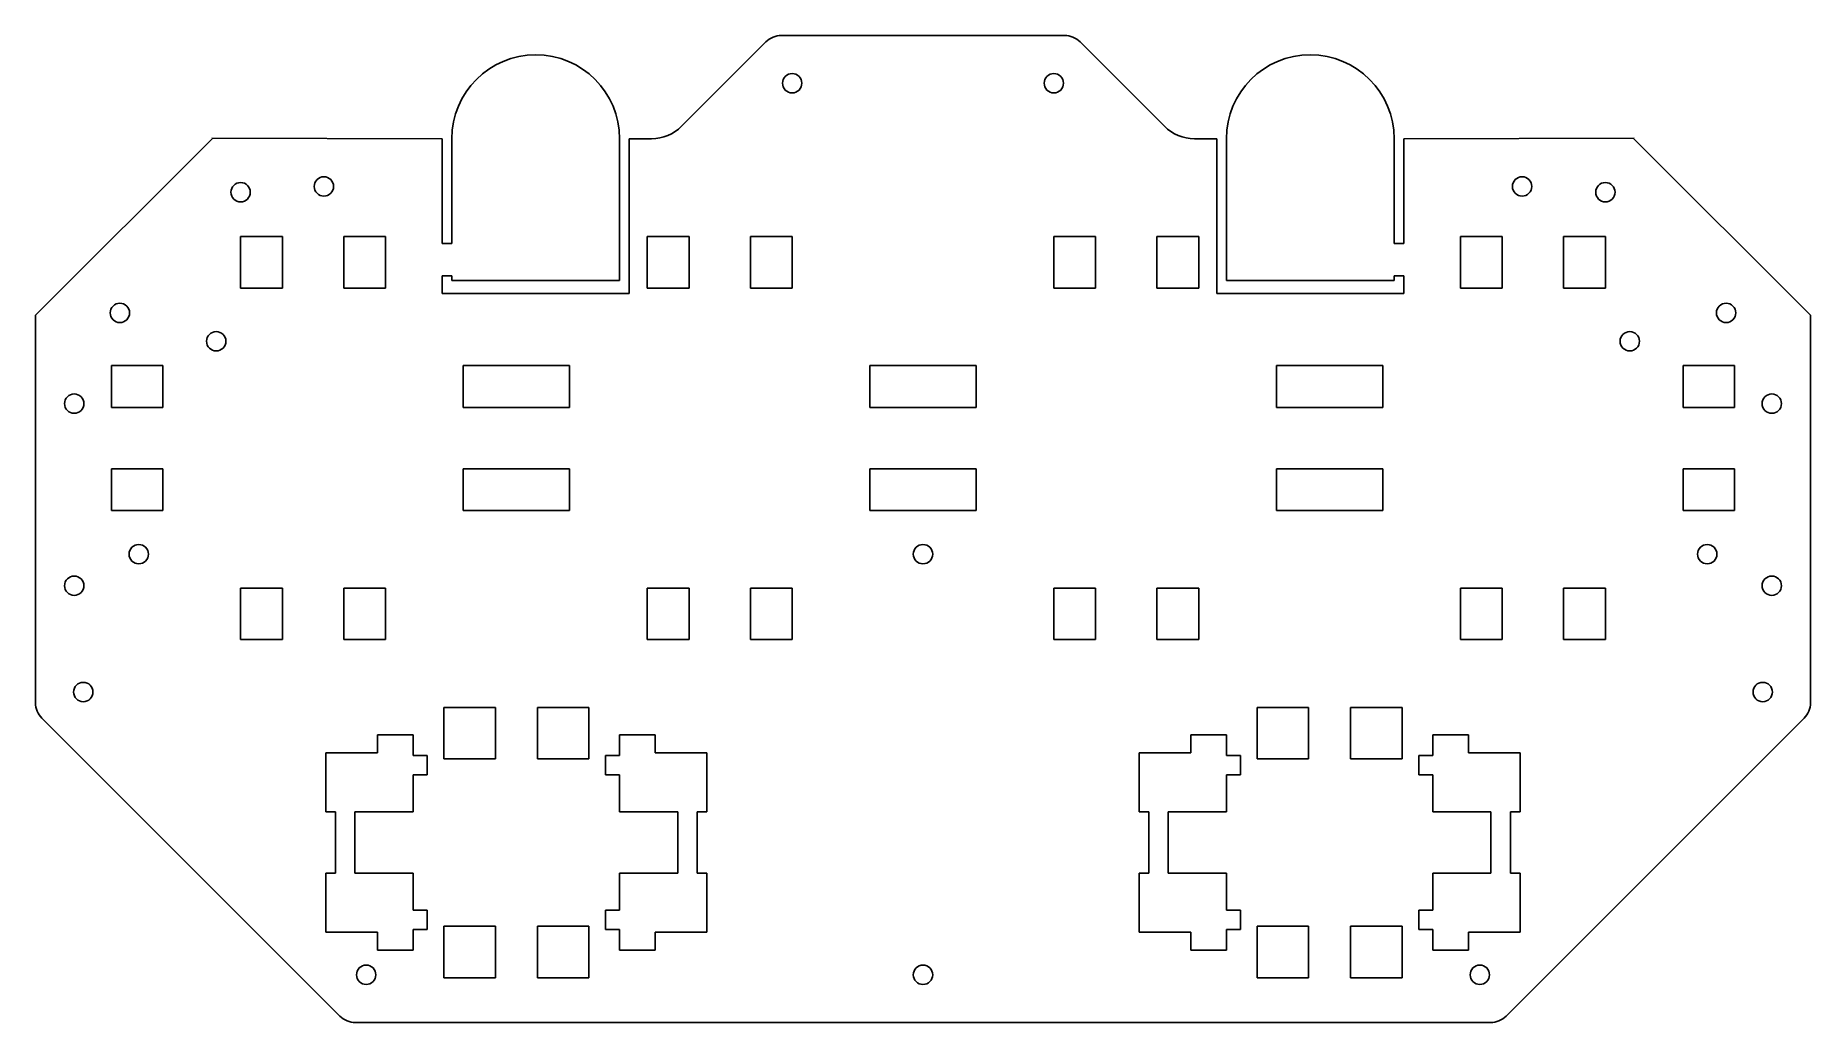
# Model space of a CAD drawing. Extents: x -138 to 138, y -91 to 62.
import ezdxf

# ---------------------------------------------------------------- set-up
doc = ezdxf.new("R2010")
doc.units = 0
doc.layers.add('MODELSKETCH_VISIBLE', color=7, linetype='CONTINUOUS')

msp = doc.modelspace()

# ---------------------------------------------------------------- linework, layer by layer
at = {"layer": 'MODELSKETCH_VISIBLE'}
for p, q in [((-37.4, 48.33), (-24.33, 61.4)), ((-21.93, 62.4), (21.93, 62.4)), ((24.33, 61.4), (37.4, 48.33)), ((-110.15, 46.4), (-137.5, 19.05)), ((-110.19, 46.5), (-74.5, 46.4)), ((-74.5, 46.4), (-74.5, 30.15)), ((-73, 30.15), (-73, 46.4)), ((-47, 46.4), (-47, 24.4)), ((-45.5, 46.4), (-42.07, 46.4)), ((-45.5, 46.4), (-45.5, 22.4)), ((45.5, 46.4), (42.07, 46.4)), ((45.5, 46.4), (45.5, 22.4)), ((47, 46.4), (47, 24.4)), ((73, 30.15), (73, 46.4)), ((110.19, 46.5), (74.5, 46.4)), ((74.5, 46.4), (74.5, 30.15)), ((110.15, 46.4), (137.5, 19.05)), ((-105.75, 31.25), (-99.25, 31.25)), ((-105.75, 31.25), (-105.75, 23.25)), ((-99.25, 31.25), (-99.25, 23.25)), ((-89.75, 31.25), (-89.75, 23.25)), ((-83.25, 31.25), (-89.75, 31.25)), ((-83.25, 31.25), (-83.25, 23.25)), ((-42.75, 31.25), (-36.25, 31.25)), ((-42.75, 31.25), (-42.75, 23.25)), ((-36.25, 31.25), (-36.25, 23.25)), ((-20.25, 31.25), (-26.75, 31.25)), ((-26.75, 31.25), (-26.75, 23.25)), ((-20.25, 31.25), (-20.25, 23.25)), ((20.25, 31.25), (26.75, 31.25)), ((20.25, 31.25), (20.25, 23.25)), ((26.75, 31.25), (26.75, 23.25)), ((36.25, 31.25), (36.25, 23.25)), ((42.75, 31.25), (36.25, 31.25)), ((42.75, 31.25), (42.75, 23.25)), ((83.25, 31.25), (83.25, 23.25)), ((83.25, 31.25), (89.75, 31.25)), ((89.75, 31.25), (89.75, 23.25)), ((99.25, 31.25), (99.25, 23.25)), ((105.75, 31.25), (99.25, 31.25)), ((105.75, 31.25), (105.75, 23.25)), ((-74.5, 30.15), (-73, 30.15)), ((74.5, 30.15), (73, 30.15)), ((-74.5, 25.15), (-74.5, 22.4)), ((-73, 25.15), (-74.5, 25.15)), ((-73, 24.4), (-73, 25.15)), ((73, 24.4), (73, 25.15)), ((73, 25.15), (74.5, 25.15)), ((74.5, 25.15), (74.5, 22.4)), ((-105.75, 23.25), (-99.25, 23.25)), ((-83.25, 23.25), (-89.75, 23.25)), ((-74.5, 22.4), (-45.5, 22.4)), ((-47, 24.4), (-73, 24.4)), ((-42.75, 23.25), (-36.25, 23.25)), ((-20.25, 23.25), (-26.75, 23.25)), ((20.25, 23.25), (26.75, 23.25)), ((42.75, 23.25), (36.25, 23.25)), ((74.5, 22.4), (45.5, 22.4)), ((47, 24.4), (73, 24.4)), ((83.25, 23.25), (89.75, 23.25)), ((105.75, 23.25), (99.25, 23.25)), ((-137.5, 19.05), (-137.5, -41.03)), ((137.5, 19.05), (137.5, -41.03)), ((-125.75, 11.25), (-125.75, 4.75)), ((-125.75, 11.25), (-117.75, 11.25)), ((-117.75, 11.25), (-117.75, 4.75)), ((-71.25, 11.25), (-71.25, 4.75)), ((-63.25, 11.25), (-71.25, 11.25)), ((-63.25, 11.25), (-62.75, 11.25)), ((-62.75, 11.25), (-54.75, 11.25)), ((-54.75, 11.25), (-54.75, 4.75)), ((-8.25, 11.25), (-8.25, 4.75)), ((-0.25, 11.25), (-8.25, 11.25)), ((-0.25, 11.25), (0.25, 11.25)), ((0.25, 11.25), (8.25, 11.25)), ((8.25, 11.25), (8.25, 4.75)), ((54.75, 11.25), (54.75, 4.75)), ((62.75, 11.25), (54.75, 11.25)), ((62.75, 11.25), (63.25, 11.25)), ((63.25, 11.25), (71.25, 11.25)), ((71.25, 11.25), (71.25, 4.75)), ((125.75, 11.25), (117.75, 11.25)), ((117.75, 11.25), (117.75, 4.75)), ((125.75, 11.25), (125.75, 4.75)), ((-125.75, 4.75), (-117.75, 4.75)), ((-63.25, 4.75), (-71.25, 4.75)), ((-63.25, 4.75), (-62.75, 4.75)), ((-62.75, 4.75), (-54.75, 4.75)), ((-0.25, 4.75), (-8.25, 4.75)), ((-0.25, 4.75), (0.25, 4.75)), ((0.25, 4.75), (8.25, 4.75)), ((62.75, 4.75), (54.75, 4.75)), ((62.75, 4.75), (63.25, 4.75)), ((63.25, 4.75), (71.25, 4.75)), ((125.75, 4.75), (117.75, 4.75)), ((-125.75, -4.75), (-117.75, -4.75)), ((-125.75, -11.25), (-125.75, -4.75)), ((-117.75, -11.25), (-117.75, -4.75)), ((-71.25, -11.25), (-71.25, -4.75)), ((-63.25, -4.75), (-71.25, -4.75)), ((-63.25, -4.75), (-62.75, -4.75)), ((-62.75, -4.75), (-54.75, -4.75)), ((-54.75, -11.25), (-54.75, -4.75)), ((-0.25, -4.75), (-8.25, -4.75)), ((-8.25, -11.25), (-8.25, -4.75)), ((-0.25, -4.75), (0.25, -4.75)), ((0.25, -4.75), (8.25, -4.75)), ((8.25, -11.25), (8.25, -4.75)), ((62.75, -4.75), (54.75, -4.75)), ((54.75, -11.25), (54.75, -4.75)), ((62.75, -4.75), (63.25, -4.75)), ((63.25, -4.75), (71.25, -4.75)), ((71.25, -11.25), (71.25, -4.75)), ((117.75, -11.25), (117.75, -4.75)), ((125.75, -4.75), (117.75, -4.75)), ((125.75, -11.25), (125.75, -4.75)), ((-125.75, -11.25), (-117.75, -11.25)), ((-63.25, -11.25), (-71.25, -11.25)), ((-63.25, -11.25), (-62.75, -11.25)), ((-62.75, -11.25), (-54.75, -11.25)), ((-0.25, -11.25), (-8.25, -11.25)), ((-0.25, -11.25), (0.25, -11.25)), ((0.25, -11.25), (8.25, -11.25)), ((62.75, -11.25), (54.75, -11.25)), ((62.75, -11.25), (63.25, -11.25)), ((63.25, -11.25), (71.25, -11.25)), ((125.75, -11.25), (117.75, -11.25)), ((-105.75, -23.25), (-99.25, -23.25)), ((-105.75, -31.25), (-105.75, -23.25)), ((-99.25, -31.25), (-99.25, -23.25)), ((-83.25, -23.25), (-89.75, -23.25)), ((-89.75, -31.25), (-89.75, -23.25)), ((-83.25, -31.25), (-83.25, -23.25)), ((-42.75, -23.25), (-36.25, -23.25)), ((-42.75, -31.25), (-42.75, -23.25)), ((-36.25, -31.25), (-36.25, -23.25)), ((-26.75, -31.25), (-26.75, -23.25)), ((-20.25, -23.25), (-26.75, -23.25)), ((-20.25, -31.25), (-20.25, -23.25)), ((20.25, -31.25), (20.25, -23.25)), ((20.25, -23.25), (26.75, -23.25)), ((26.75, -31.25), (26.75, -23.25)), ((42.75, -23.25), (36.25, -23.25)), ((36.25, -31.25), (36.25, -23.25)), ((42.75, -31.25), (42.75, -23.25)), ((83.25, -23.25), (89.75, -23.25)), ((83.25, -31.25), (83.25, -23.25)), ((89.75, -31.25), (89.75, -23.25)), ((105.75, -23.25), (99.25, -23.25)), ((99.25, -31.25), (99.25, -23.25)), ((105.75, -31.25), (105.75, -23.25)), ((-105.75, -31.25), (-99.25, -31.25)), ((-83.25, -31.25), (-89.75, -31.25)), ((-42.75, -31.25), (-36.25, -31.25)), ((-20.25, -31.25), (-26.75, -31.25)), ((20.25, -31.25), (26.75, -31.25)), ((42.75, -31.25), (36.25, -31.25)), ((83.25, -31.25), (89.75, -31.25)), ((105.75, -31.25), (99.25, -31.25)), ((-136.5, -43.43), (-90.33, -89.6)), ((-74.25, -41.75), (-74.25, -49.75)), ((-74.25, -41.75), (-66.25, -41.75)), ((-66.25, -41.75), (-66.25, -49.75)), ((-51.75, -41.75), (-59.75, -41.75)), ((-59.75, -41.75), (-59.75, -49.75)), ((-51.75, -41.75), (-51.75, -49.75)), ((51.75, -41.75), (51.75, -49.75)), ((51.75, -41.75), (59.75, -41.75)), ((59.75, -41.75), (59.75, -49.75)), ((74.25, -41.75), (66.25, -41.75)), ((66.25, -41.75), (66.25, -49.75)), ((74.25, -41.75), (74.25, -49.75)), ((136.5, -43.43), (90.33, -89.6)), ((-84.5, -46), (-84.5, -48.8)), ((-79, -46), (-84.5, -46)), ((-79, -46), (-79, -49.2)), ((-47, -46), (-41.5, -46)), ((-47, -46), (-47, -49.2)), ((-41.5, -46), (-41.5, -48.8)), ((47, -46), (41.5, -46)), ((41.5, -46), (41.5, -48.8)), ((47, -46), (47, -49.2)), ((79, -46), (79, -49.2)), ((79, -46), (84.5, -46)), ((84.5, -46), (84.5, -48.8)), ((-92.5, -48.8), (-92.5, -57.95)), ((-92.5, -48.8), (-84.5, -48.8)), ((-79, -49.2), (-76.8, -49.2)), ((-76.8, -49.2), (-76.8, -52.2)), ((-47, -49.2), (-49.2, -49.2)), ((-49.2, -49.2), (-49.2, -52.2)), ((-33.5, -48.8), (-41.5, -48.8)), ((-33.5, -48.8), (-33.5, -57.95)), ((33.5, -48.8), (41.5, -48.8)), ((33.5, -48.8), (33.5, -57.95)), ((47, -49.2), (49.2, -49.2)), ((49.2, -49.2), (49.2, -52.2)), ((79, -49.2), (76.8, -49.2)), ((76.8, -49.2), (76.8, -52.2)), ((92.5, -48.8), (84.5, -48.8)), ((92.5, -48.8), (92.5, -57.95)), ((-79, -52.2), (-79, -57.95)), ((-79, -52.2), (-76.8, -52.2)), ((-74.25, -49.75), (-66.25, -49.75)), ((-51.75, -49.75), (-59.75, -49.75)), ((-47, -52.2), (-49.2, -52.2)), ((-47, -52.2), (-47, -57.95)), ((47, -52.2), (49.2, -52.2)), ((47, -52.2), (47, -57.95)), ((51.75, -49.75), (59.75, -49.75)), ((74.25, -49.75), (66.25, -49.75)), ((79, -52.2), (76.8, -52.2)), ((79, -52.2), (79, -57.95)), ((-92.5, -57.95), (-91, -57.95)), ((-91, -57.95), (-91, -67.45)), ((-88, -57.95), (-88, -67.45)), ((-84.5, -57.95), (-88, -57.95)), ((-84.5, -57.95), (-79, -57.95)), ((-41.5, -57.95), (-47, -57.95)), ((-41.5, -57.95), (-38, -57.95)), ((-38, -67.45), (-38, -57.95)), ((-33.5, -57.95), (-35, -57.95)), ((-35, -67.45), (-35, -57.95)), ((33.5, -57.95), (35, -57.95)), ((35, -67.45), (35, -57.95)), ((41.5, -57.95), (38, -57.95)), ((38, -67.45), (38, -57.95)), ((41.5, -57.95), (47, -57.95)), ((84.5, -57.95), (79, -57.95)), ((84.5, -57.95), (88, -57.95)), ((88, -57.95), (88, -67.45)), ((92.5, -57.95), (91, -57.95)), ((91, -57.95), (91, -67.45)), ((-92.5, -67.45), (-91, -67.45)), ((-92.5, -76.6), (-92.5, -67.45)), ((-84.5, -67.45), (-88, -67.45)), ((-84.5, -67.45), (-79, -67.45)), ((-79, -73.2), (-79, -67.45)), ((-47, -73.2), (-47, -67.45)), ((-41.5, -67.45), (-47, -67.45)), ((-41.5, -67.45), (-38, -67.45)), ((-33.5, -67.45), (-35, -67.45)), ((-33.5, -76.6), (-33.5, -67.45)), ((33.5, -67.45), (35, -67.45)), ((33.5, -76.6), (33.5, -67.45)), ((41.5, -67.45), (38, -67.45)), ((41.5, -67.45), (47, -67.45)), ((47, -73.2), (47, -67.45)), ((84.5, -67.45), (79, -67.45)), ((79, -73.2), (79, -67.45)), ((84.5, -67.45), (88, -67.45)), ((92.5, -67.45), (91, -67.45)), ((92.5, -76.6), (92.5, -67.45)), ((-79, -73.2), (-76.8, -73.2)), ((-76.8, -76.2), (-76.8, -73.2)), ((-47, -73.2), (-49.2, -73.2)), ((-49.2, -76.2), (-49.2, -73.2)), ((47, -73.2), (49.2, -73.2)), ((49.2, -76.2), (49.2, -73.2)), ((76.8, -76.2), (76.8, -73.2)), ((79, -73.2), (76.8, -73.2)), ((-92.5, -76.6), (-84.5, -76.6)), ((-84.5, -79.4), (-84.5, -76.6)), ((-79, -79.4), (-79, -76.2)), ((-79, -76.2), (-76.8, -76.2)), ((-74.25, -83.65), (-74.25, -75.65)), ((-74.25, -75.65), (-66.25, -75.65)), ((-66.25, -83.65), (-66.25, -75.65)), ((-51.75, -75.65), (-59.75, -75.65)), ((-59.75, -83.65), (-59.75, -75.65)), ((-51.75, -83.65), (-51.75, -75.65)), ((-47, -76.2), (-49.2, -76.2)), ((-47, -79.4), (-47, -76.2)), ((-41.5, -79.4), (-41.5, -76.6)), ((-33.5, -76.6), (-41.5, -76.6)), ((33.5, -76.6), (41.5, -76.6)), ((41.5, -79.4), (41.5, -76.6)), ((47, -76.2), (49.2, -76.2)), ((47, -79.4), (47, -76.2)), ((51.75, -83.65), (51.75, -75.65)), ((51.75, -75.65), (59.75, -75.65)), ((59.75, -83.65), (59.75, -75.65)), ((66.25, -83.65), (66.25, -75.65)), ((74.25, -75.65), (66.25, -75.65)), ((74.25, -83.65), (74.25, -75.65)), ((79, -76.2), (76.8, -76.2)), ((79, -79.4), (79, -76.2)), ((92.5, -76.6), (84.5, -76.6)), ((84.5, -79.4), (84.5, -76.6)), ((-79, -79.4), (-84.5, -79.4)), ((-47, -79.4), (-41.5, -79.4)), ((47, -79.4), (41.5, -79.4)), ((79, -79.4), (84.5, -79.4)), ((-74.25, -83.65), (-66.25, -83.65)), ((-51.75, -83.65), (-59.75, -83.65)), ((51.75, -83.65), (59.75, -83.65)), ((74.25, -83.65), (66.25, -83.65)), ((-87.93, -90.6), (87.93, -90.6))]:
    msp.add_line(p, q, dxfattribs=at)
for centre in [(-20.27, 55), (20.27, 55), (-105.72, 38.1), (-92.82, 39), (92.82, 39), (105.72, 38.1), (-124.43, 19.4), (124.43, 19.4), (-109.5, 15), (109.5, 15), (-131.5, 5.33), (131.5, 5.33), (0, -18), (-121.5, -18), (121.5, -18), (-131.5, -22.89), (131.5, -22.89), (-130.1, -39.37), (130.1, -39.37), (-86.27, -83.2), (0, -83.2), (86.27, -83.2)]:
    msp.add_circle(centre, 1.5, dxfattribs=at)
for centre, radius, start, end in [((-21.93, 59), 3.4, 90, 135), ((21.93, 59), 3.4, 45, 90), ((-60, 46.4), 13, 0, 180), ((60, 46.4), 13, 0, 180), ((-42.07, 53), 6.6, 270, 315), ((42.07, 53), 6.6, 225, 270), ((-134.1, -41.03), 3.4, 180, 225), ((134.1, -41.03), 3.4, 315, 0), ((-87.93, -87.2), 3.4, 225, 270), ((87.93, -87.2), 3.4, 270, 315)]:
    msp.add_arc(centre, radius, start, end, dxfattribs=at)

doc.saveas('drawing.dxf')
